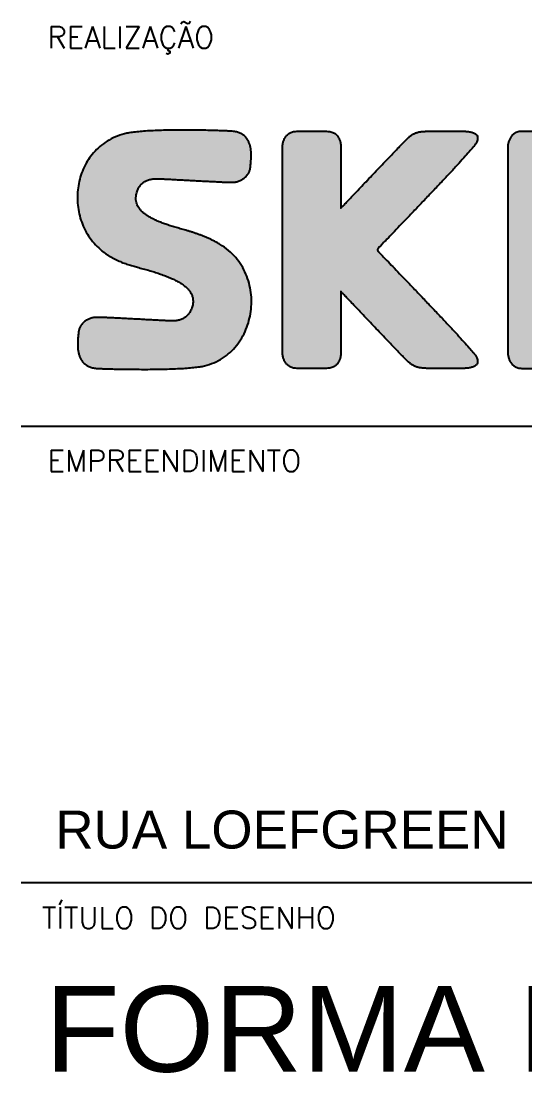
# Model space of a CAD drawing. Header units: millimetres. Extents: x -2404 to 6316, y -1750 to 2455.
# Drawn here: x 5415.5 to 5592.4, y -1397.4 to -1028.6 of the extents above; entities that cross this region are included whole.
import ezdxf

# ---------------------------------------------------------------- set-up
doc = ezdxf.new("R2010")
doc.units = ezdxf.units.MM
doc.header["$LTSCALE"] = 50
for name, color, linetype in [('CARIMBO', 7, 'Continuous'), ('CB', 7, 'Continuous'), ('logo', 10, 'Continuous')]:
    doc.layers.add(name, color=color, linetype=linetype)
doc.styles.add('AR-REF', font='arial.ttf')
doc.styles.add('STYLE3', font='romans.shx')
doc.styles.add('TITULO DESENHO', font='arial.ttf', dxfattribs={"width": 1.02})

# ---------------------------------------------------------------- blocks, each defined once
blk = doc.blocks.new('logo skr')
at = {"layer": 'logo'}
h = blk.add_hatch(color=7, dxfattribs=at)
edge = h.paths.add_edge_path()
edge.add_spline(control_points=[(1.762, 2.671), (1.778, 2.666), (1.811, 2.657), (1.861, 2.642), (1.913, 2.628), (1.967, 2.612), (2.022, 2.596), (2.079, 2.58), (2.137, 2.562), (2.197, 2.542), (2.257, 2.522), (2.318, 2.499), (2.38, 2.475), (2.443, 2.449), (2.505, 2.42), (2.568, 2.389), (2.631, 2.356), (2.732, 2.298), (2.862, 2.205), (3.004, 2.065), (3.118, 1.908), (3.206, 1.739), (3.268, 1.56), (3.304, 1.376), (3.316, 1.189), (3.303, 1.003), (3.267, 0.821), (3.207, 0.645), (3.124, 0.48), (3.019, 0.329), (2.892, 0.194), (2.743, 0.08), (2.573, -0.01), (2.42, -0.062), (2.286, -0.087), (2.172, -0.101), (2.041, -0.112), (1.894, -0.121), (1.737, -0.127), (1.571, -0.132), (1.402, -0.135), (1.231, -0.136), (1.064, -0.136), (0.903, -0.134), (0.753, -0.132), (0.616, -0.13), (0.496, -0.127), (0.397, -0.123), (0.322, -0.12), (0.253, -0.117), (0.186, -0.107), (0.115, -0.084), (0.056, -0.052), (0.008, -0.012), (-0.03, 0.035), (-0.058, 0.087), (-0.079, 0.143), (-0.094, 0.201), (-0.102, 0.259), (-0.106, 0.318), (-0.107, 0.375), (-0.105, 0.429), (-0.101, 0.479), (-0.097, 0.524), (-0.093, 0.562), (-0.09, 0.594), (-0.088, 0.622), (-0.081, 0.648), (-0.072, 0.674), (-0.059, 0.7), (-0.044, 0.725), (-0.026, 0.748), (-0.006, 0.771), (0.017, 0.792), (0.042, 0.812), (0.069, 0.83), (0.098, 0.846), (0.128, 0.859), (0.16, 0.87), (0.194, 0.878), (0.229, 0.884), (0.268, 0.886), (0.318, 0.885), (0.382, 0.883), (0.461, 0.88), (0.554, 0.876), (0.657, 0.871), (0.768, 0.866), (0.884, 0.86), (1.003, 0.853), (1.122, 0.847), (1.238, 0.84), (1.349, 0.834), (1.452, 0.829), (1.545, 0.824), (1.624, 0.82), (1.688, 0.817), (1.736, 0.815), (1.776, 0.815), (1.811, 0.817), (1.845, 0.822), (1.879, 0.829), (1.912, 0.838), (1.943, 0.85), (1.974, 0.865), (2.002, 0.882), (2.029, 0.902), (2.054, 0.926), (2.077, 0.952), (2.098, 0.982), (2.116, 1.015), (2.132, 1.051), (2.145, 1.09), (2.158, 1.141), (2.164, 1.201), (2.158, 1.267), (2.139, 1.329), (2.107, 1.387), (2.064, 1.441), (2.011, 1.491), (1.949, 1.538), (1.878, 1.583), (1.799, 1.624), (1.713, 1.664), (1.621, 1.701), (1.524, 1.736), (1.421, 1.77), (1.315, 1.802), (1.205, 1.833), (1.116, 1.857), (1.047, 1.876), (1, 1.889), (0.953, 1.902), (0.905, 1.917), (0.856, 1.933), (0.806, 1.951), (0.756, 1.97), (0.706, 1.991), (0.656, 2.014), (0.606, 2.04), (0.555, 2.067), (0.505, 2.098), (0.455, 2.131), (0.406, 2.167), (0.356, 2.206), (0.28, 2.273), (0.183, 2.375), (0.082, 2.519), (0.001, 2.674), (-0.059, 2.836), (-0.097, 3.004), (-0.115, 3.175), (-0.112, 3.346), (-0.09, 3.516), (-0.046, 3.681), (0.017, 3.839), (0.101, 3.987), (0.204, 4.124), (0.328, 4.246), (0.471, 4.351), (0.635, 4.436), (0.783, 4.488), (0.913, 4.514), (1.027, 4.529), (1.158, 4.541), (1.304, 4.551), (1.462, 4.557), (1.627, 4.562), (1.797, 4.564), (1.968, 4.565), (2.135, 4.565), (2.296, 4.563), (2.447, 4.56), (2.584, 4.557), (2.704, 4.553), (2.803, 4.55), (2.878, 4.546), (2.946, 4.543), (3.014, 4.533), (3.085, 4.51), (3.144, 4.478), (3.192, 4.437), (3.229, 4.39), (3.258, 4.338), (3.279, 4.283), (3.293, 4.225), (3.302, 4.166), (3.306, 4.108), (3.306, 4.051), (3.304, 3.997), (3.301, 3.947), (3.296, 3.902), (3.292, 3.864), (3.29, 3.832), (3.287, 3.804), (3.281, 3.777), (3.271, 3.751), (3.259, 3.726), (3.244, 3.701), (3.226, 3.677), (3.206, 3.655), (3.183, 3.633), (3.158, 3.614), (3.131, 3.596), (3.102, 3.58), (3.072, 3.567), (3.039, 3.556), (3.006, 3.547), (2.971, 3.542), (2.931, 3.54), (2.882, 3.541), (2.818, 3.543), (2.738, 3.546), (2.646, 3.55), (2.542, 3.555), (2.431, 3.56), (2.315, 3.566), (2.196, 3.573), (2.078, 3.579), (1.961, 3.585), (1.851, 3.591), (1.748, 3.597), (1.655, 3.602), (1.576, 3.606), (1.512, 3.608), (1.463, 3.611), (1.424, 3.611), (1.389, 3.608), (1.354, 3.604), (1.32, 3.597), (1.287, 3.588), (1.255, 3.576), (1.225, 3.561), (1.196, 3.544), (1.169, 3.524), (1.144, 3.5), (1.121, 3.474), (1.1, 3.444), (1.082, 3.411), (1.067, 3.375), (1.054, 3.335), (1.044, 3.291), (1.038, 3.243), (1.039, 3.193), (1.047, 3.145), (1.062, 3.099), (1.084, 3.056), (1.113, 3.014), (1.148, 2.973), (1.191, 2.935), (1.24, 2.898), (1.295, 2.862), (1.357, 2.828), (1.426, 2.794), (1.501, 2.762), (1.582, 2.731), (1.67, 2.7), (1.731, 2.681), (1.762, 2.671)], knot_values=[0, 0, 0, 0, 0.050006, 0.102092, 0.15617, 0.212119, 0.269862, 0.329262, 0.390241, 0.452684, 0.516548, 0.581716, 0.648157, 0.715799, 0.784639, 0.854638, 0.925811, 0.998171, 1.204417, 1.402246, 1.594745, 1.784152, 1.971989, 2.159064, 2.34571, 2.531871, 2.717398, 2.902063, 3.085899, 3.269284, 3.453168, 3.639231, 3.829987, 4.02878, 4.122668, 4.237838, 4.371055, 4.518926, 4.677952, 4.844664, 5.015514, 5.186959, 5.355432, 5.517389, 5.66927, 5.80751, 5.928526, 6.028775, 6.104675, 6.152669, 6.235568, 6.308569, 6.374507, 6.436097, 6.495513, 6.554341, 6.613384, 6.672844, 6.732354, 6.791261, 6.848595, 6.903254, 6.953967, 6.999416, 7.038212, 7.068978, 7.095451, 7.122455, 7.150099, 7.178434, 7.207485, 7.237239, 7.267667, 7.298756, 7.330458, 7.362733, 7.395575, 7.428967, 7.462946, 7.497545, 7.532844, 7.568931, 7.615531, 7.680437, 7.76106, 7.854771, 7.958967, 8.071005, 8.188273, 8.308127, 8.427979, 8.545167, 8.657086, 8.761093, 8.85459, 8.934924, 8.999494, 9.045656, 9.08153, 9.116888, 9.151745, 9.186109, 9.22005, 9.253637, 9.287025, 9.320371, 9.353933, 9.387974, 9.422803, 9.458785, 9.496269, 9.535646, 9.577296, 9.621598, 9.691087, 9.756307, 9.82012, 9.885119, 9.953245, 10.025879, 10.103769, 10.187244, 10.276295, 10.370742, 10.470205, 10.574237, 10.682268, 10.793717, 10.907939, 11.024301, 11.071739, 11.120268, 11.169821, 11.22038, 11.271881, 11.324341, 11.377731, 11.432089, 11.487394, 11.543736, 11.601155, 11.659758, 11.719609, 11.780879, 11.843673, 11.908202, 12.086857, 12.262238, 12.435676, 12.60806, 12.779843, 12.951248, 13.12226, 13.292838, 13.462913, 13.632644, 13.802393, 13.972934, 14.145494, 14.321846, 14.504319, 14.695748, 14.789576, 14.904605, 15.037696, 15.185458, 15.344461, 15.51118, 15.682082, 15.853603, 16.022219, 16.184323, 16.336371, 16.474757, 16.595938, 16.696296, 16.772271, 16.820278, 16.903202, 16.976211, 17.042166, 17.103729, 17.163167, 17.221984, 17.281033, 17.340472, 17.4, 17.458906, 17.516256, 17.5709, 17.62162, 17.66707, 17.705875, 17.736627, 17.76312, 17.790124, 17.817762, 17.84609, 17.875142, 17.904893, 17.935327, 17.966417, 17.998121, 18.030396, 18.063235, 18.096642, 18.130619, 18.165223, 18.200522, 18.236632, 18.283207, 18.348114, 18.428729, 18.522447, 18.626628, 18.738674, 18.855942, 18.975813, 19.095647, 19.212835, 19.324747, 19.42877, 19.522251, 19.602602, 19.667171, 19.71335, 19.74924, 19.784706, 19.819714, 19.854277, 19.888407, 19.922187, 19.955739, 19.989242, 20.022907, 20.057001, 20.091846, 20.127786, 20.165221, 20.20453, 20.246117, 20.290386, 20.34199, 20.391142, 20.438938, 20.486527, 20.535073, 20.585576, 20.638967, 20.695972, 20.757204, 20.823077, 20.893977, 20.970112, 21.051732, 21.138926, 21.231843, 21.330519, 21.330519, 21.330519, 21.330519], degree=3, periodic=0)
h = blk.add_hatch(color=7, dxfattribs=at)
edge = h.paths.add_edge_path()
edge.add_spline(control_points=[(11.137, 4.162), (11.137, 4.181), (11.137, 4.217), (11.136, 4.268), (11.133, 4.316), (11.127, 4.359), (11.119, 4.399), (11.108, 4.436), (11.093, 4.469), (11.073, 4.499), (11.048, 4.525), (11.017, 4.548), (10.981, 4.568), (10.938, 4.585), (10.888, 4.599), (10.831, 4.61), (10.766, 4.619), (10.693, 4.626), (10.617, 4.628), (10.54, 4.624), (10.466, 4.615), (10.395, 4.6), (10.326, 4.581), (10.26, 4.559), (10.198, 4.535), (10.139, 4.508), (10.084, 4.48), (10.032, 4.451), (9.985, 4.423), (9.942, 4.396), (9.903, 4.37), (9.869, 4.347), (9.84, 4.327), (9.814, 4.309), (9.789, 4.293), (9.763, 4.28), (9.737, 4.267), (9.711, 4.257), (9.684, 4.249), (9.658, 4.243), (9.632, 4.24), (9.607, 4.239), (9.583, 4.24), (9.56, 4.244), (9.539, 4.25), (9.519, 4.259), (9.502, 4.271), (9.487, 4.286), (9.475, 4.305), (9.465, 4.328), (9.456, 4.355), (9.445, 4.383), (9.433, 4.408), (9.421, 4.431), (9.408, 4.451), (9.395, 4.469), (9.38, 4.484), (9.364, 4.498), (9.347, 4.509), (9.329, 4.519), (9.309, 4.526), (9.287, 4.532), (9.264, 4.536), (9.239, 4.539), (9.212, 4.541), (9.181, 4.542), (9.147, 4.541), (9.112, 4.541), (9.078, 4.541), (9.045, 4.541), (9.014, 4.541), (8.983, 4.541), (8.952, 4.541), (8.922, 4.541), (8.89, 4.541), (8.859, 4.541), (8.826, 4.541), (8.791, 4.541), (8.756, 4.541), (8.718, 4.541), (8.677, 4.541), (8.636, 4.542), (8.595, 4.54), (8.556, 4.533), (8.522, 4.521), (8.492, 4.505), (8.465, 4.486), (8.442, 4.465), (8.422, 4.441), (8.405, 4.415), (8.391, 4.388), (8.379, 4.361), (8.37, 4.334), (8.363, 4.307), (8.358, 4.28), (8.354, 4.256), (8.352, 4.233), (8.351, 4.198), (8.352, 4.124), (8.352, 3.988), (8.352, 3.786), (8.352, 3.529), (8.352, 3.229), (8.352, 2.895), (8.352, 2.541), (8.352, 2.176), (8.352, 1.812), (8.352, 1.461), (8.352, 1.134), (8.352, 0.842), (8.352, 0.595), (8.352, 0.407), (8.352, 0.287), (8.352, 0.224), (8.352, 0.195), (8.354, 0.172), (8.358, 0.147), (8.363, 0.121), (8.37, 0.094), (8.379, 0.066), (8.39, 0.039), (8.404, 0.012), (8.421, -0.014), (8.44, -0.038), (8.463, -0.06), (8.49, -0.079), (8.52, -0.095), (8.554, -0.107), (8.592, -0.114), (8.634, -0.116), (8.676, -0.116), (8.717, -0.116), (8.757, -0.116), (8.795, -0.116), (8.833, -0.116), (8.869, -0.116), (8.904, -0.116), (8.939, -0.116), (8.973, -0.116), (9.007, -0.116), (9.042, -0.116), (9.076, -0.116), (9.111, -0.116), (9.146, -0.116), (9.183, -0.116), (9.223, -0.116), (9.265, -0.114), (9.306, -0.107), (9.343, -0.095), (9.374, -0.08), (9.402, -0.061), (9.425, -0.039), (9.444, -0.015), (9.46, 0.011), (9.473, 0.038), (9.483, 0.065), (9.491, 0.093), (9.496, 0.12), (9.5, 0.146), (9.502, 0.172), (9.503, 0.195), (9.504, 0.234), (9.503, 0.294), (9.503, 0.376), (9.503, 0.465), (9.503, 0.559), (9.503, 0.655), (9.503, 0.753), (9.503, 0.849), (9.503, 0.944), (9.503, 1.033), (9.503, 1.117), (9.503, 1.193), (9.503, 1.258), (9.503, 1.313), (9.503, 1.354), (9.503, 1.379), (9.503, 1.396), (9.503, 1.42), (9.503, 1.464), (9.503, 1.534), (9.503, 1.624), (9.503, 1.732), (9.503, 1.853), (9.503, 1.983), (9.503, 2.118), (9.503, 2.254), (9.503, 2.386), (9.503, 2.511), (9.503, 2.624), (9.503, 2.722), (9.503, 2.8), (9.503, 2.855), (9.503, 2.92), (9.508, 3.001), (9.533, 3.102), (9.574, 3.19), (9.627, 3.266), (9.693, 3.33), (9.768, 3.384), (9.852, 3.429), (9.942, 3.466), (10.037, 3.496), (10.135, 3.52), (10.236, 3.538), (10.337, 3.553), (10.437, 3.564), (10.534, 3.572), (10.627, 3.58), (10.712, 3.585), (10.788, 3.593), (10.853, 3.604), (10.91, 3.618), (10.958, 3.636), (10.999, 3.657), (11.034, 3.681), (11.062, 3.709), (11.084, 3.74), (11.101, 3.774), (11.114, 3.811), (11.123, 3.851), (11.129, 3.894), (11.132, 3.94), (11.134, 3.989), (11.134, 4.023), (11.134, 4.04)], knot_values=[0, 0, 0, 0, 0.027839, 0.053599, 0.077371, 0.099299, 0.119572, 0.138494, 0.15647, 0.174043, 0.191868, 0.210665, 0.231135, 0.253915, 0.279569, 0.308564, 0.341324, 0.378206, 0.417512, 0.455767, 0.493108, 0.52957, 0.56517, 0.599832, 0.63346, 0.665894, 0.69698, 0.726476, 0.75417, 0.779792, 0.803091, 0.823767, 0.841542, 0.85611, 0.870854, 0.885484, 0.899932, 0.914122, 0.927991, 0.941463, 0.954486, 0.967008, 0.979024, 0.990522, 1.001559, 1.012227, 1.022701, 1.033205, 1.044025, 1.055497, 1.071735, 1.086701, 1.100492, 1.113242, 1.125094, 1.136211, 1.146786, 1.157019, 1.167142, 1.177383, 1.187952, 1.199045, 1.210839, 1.223473, 1.237083, 1.251767, 1.270235, 1.287771, 1.304542, 1.320692, 1.336401, 1.351818, 1.367109, 1.382432, 1.397956, 1.41383, 1.43022, 1.447283, 1.465188, 1.484086, 1.504145, 1.525515, 1.546571, 1.565839, 1.583746, 1.600649, 1.616882, 1.632666, 1.648169, 1.663464, 1.678574, 1.693433, 1.707951, 1.72198, 1.735378, 1.747935, 1.75946, 1.769732, 1.800594, 1.870239, 1.973051, 2.103401, 2.255669, 2.424216, 2.603421, 2.787649, 2.971287, 3.148696, 3.314251, 3.462322, 3.587291, 3.683515, 3.745377, 3.767243, 3.777542, 3.7891, 3.801711, 3.815154, 3.829247, 3.843816, 3.858722, 3.873864, 3.889185, 3.904694, 3.920467, 3.936664, 3.953536, 3.971399, 3.990635, 4.011675, 4.033266, 4.053939, 4.073794, 4.092939, 4.111471, 4.129502, 4.147128, 4.164467, 4.181605, 4.198656, 4.215723, 4.232916, 4.250325, 4.268069, 4.286242, 4.304955, 4.328129, 4.348956, 4.367886, 4.385378, 4.401825, 4.417587, 4.432907, 4.447962, 4.462805, 4.477442, 4.491801, 4.505761, 4.519153, 4.531796, 4.543464, 4.553937, 4.591264, 4.632752, 4.677489, 4.724571, 4.773083, 4.822138, 4.870815, 4.918217, 4.96343, 5.005556, 5.043682, 5.07691, 5.104327, 5.125036, 5.138126, 5.142693, 5.150733, 5.1735, 5.208937, 5.255012, 5.309658, 5.370843, 5.436512, 5.50463, 5.573126, 5.639973, 5.703115, 5.760512, 5.810107, 5.849863, 5.877725, 5.89165, 5.947971, 5.998948, 6.046447, 6.0922, 6.137597, 6.18364, 6.230869, 6.279475, 6.329332, 6.380153, 6.431454, 6.482682, 6.53317, 6.582244, 6.629158, 6.673178, 6.710354, 6.743164, 6.77208, 6.797651, 6.820466, 6.841231, 6.86066, 6.879499, 6.898374, 6.917837, 6.938261, 6.959904, 6.982893, 7.007319, 7.033192, 7.033192, 7.033192, 7.033192], degree=3, periodic=0)
edge.add_line((11.134, 4.04), (11.134, 4.094))
edge.add_line((11.134, 4.094), (11.137, 4.162))
h = blk.add_hatch(color=7, dxfattribs=at)
edge = h.paths.add_edge_path()
edge.add_spline(control_points=[(5.812, 2.173), (5.812, 2.173), (5.811, 2.174), (5.811, 2.174), (5.81, 2.175), (5.809, 2.177), (5.807, 2.178), (5.806, 2.18), (5.804, 2.183), (5.802, 2.186), (5.8, 2.188), (5.798, 2.192), (5.797, 2.195), (5.795, 2.198), (5.794, 2.202), (5.793, 2.205), (5.793, 2.209), (5.792, 2.213), (5.793, 2.217), (5.793, 2.22), (5.794, 2.224), (5.795, 2.227), (5.796, 2.23), (5.798, 2.233), (5.799, 2.236), (5.801, 2.239), (5.803, 2.241), (5.804, 2.243), (5.806, 2.245), (5.808, 2.247), (5.809, 2.249), (5.81, 2.25), (5.811, 2.251), (5.817, 2.259), (5.845, 2.283), (5.897, 2.342), (5.985, 2.43), (6.097, 2.548), (6.232, 2.687), (6.382, 2.844), (6.545, 3.014), (6.714, 3.191), (6.884, 3.371), (7.052, 3.548), (7.211, 3.717), (7.356, 3.874), (7.483, 4.013), (7.588, 4.129), (7.664, 4.217), (7.715, 4.281), (7.744, 4.331), (7.759, 4.374), (7.763, 4.411), (7.756, 4.443), (7.741, 4.469), (7.719, 4.49), (7.692, 4.506), (7.663, 4.518), (7.631, 4.528), (7.598, 4.534), (7.567, 4.538), (7.538, 4.541), (7.513, 4.542), (7.494, 4.542), (7.481, 4.542), (7.473, 4.542), (7.464, 4.542), (7.449, 4.542), (7.423, 4.542), (7.39, 4.542), (7.349, 4.542), (7.302, 4.542), (7.251, 4.542), (7.195, 4.542), (7.138, 4.542), (7.079, 4.542), (7.019, 4.542), (6.961, 4.542), (6.905, 4.542), (6.852, 4.542), (6.803, 4.542), (6.759, 4.542), (6.72, 4.541), (6.684, 4.539), (6.651, 4.536), (6.62, 4.531), (6.592, 4.525), (6.566, 4.518), (6.541, 4.509), (6.518, 4.5), (6.497, 4.489), (6.476, 4.477), (6.457, 4.464), (6.438, 4.45), (6.419, 4.436), (6.401, 4.42), (6.383, 4.403), (6.36, 4.382), (6.326, 4.348), (6.274, 4.294), (6.203, 4.221), (6.116, 4.13), (6.017, 4.027), (5.909, 3.914), (5.796, 3.795), (5.681, 3.674), (5.566, 3.554), (5.456, 3.438), (5.355, 3.331), (5.264, 3.235), (5.189, 3.158), (5.127, 3.088), (5.097, 3.065), (5.069, 3.025), (5.072, 3.049), (5.07, 3.071), (5.071, 3.114), (5.071, 3.168), (5.071, 3.234), (5.071, 3.31), (5.071, 3.394), (5.071, 3.484), (5.071, 3.578), (5.071, 3.675), (5.071, 3.773), (5.071, 3.869), (5.071, 3.963), (5.071, 4.052), (5.071, 4.134), (5.071, 4.194), (5.071, 4.233), (5.07, 4.257), (5.067, 4.281), (5.064, 4.308), (5.058, 4.335), (5.051, 4.362), (5.041, 4.39), (5.028, 4.416), (5.012, 4.442), (4.993, 4.466), (4.969, 4.487), (4.942, 4.506), (4.91, 4.521), (4.874, 4.533), (4.832, 4.54), (4.791, 4.542), (4.751, 4.542), (4.714, 4.542), (4.679, 4.542), (4.644, 4.542), (4.609, 4.542), (4.575, 4.542), (4.541, 4.542), (4.506, 4.542), (4.472, 4.542), (4.436, 4.542), (4.4, 4.542), (4.363, 4.542), (4.325, 4.542), (4.285, 4.542), (4.244, 4.542), (4.201, 4.542), (4.16, 4.54), (4.122, 4.533), (4.088, 4.521), (4.058, 4.506), (4.031, 4.487), (4.008, 4.465), (3.988, 4.441), (3.972, 4.415), (3.958, 4.389), (3.946, 4.361), (3.937, 4.334), (3.93, 4.307), (3.925, 4.281), (3.922, 4.256), (3.92, 4.233), (3.92, 4.219), (3.92, 4.212)], knot_values=[0, 0, 0, 0, 0.00015, 0.000599, 0.001305, 0.002259, 0.003407, 0.00474, 0.006223, 0.007833, 0.009536, 0.01132, 0.013151, 0.015024, 0.016905, 0.018798, 0.020689, 0.022586, 0.024431, 0.026243, 0.02802, 0.029773, 0.031488, 0.033163, 0.034786, 0.03635, 0.037832, 0.039222, 0.040503, 0.041655, 0.042655, 0.043486, 0.044129, 0.044563, 0.058868, 0.099426, 0.162686, 0.245108, 0.343144, 0.45325, 0.571883, 0.695497, 0.820549, 0.943494, 1.060789, 1.168904, 1.264279, 1.343398, 1.402733, 1.438828, 1.466469, 1.488575, 1.506556, 1.522037, 1.536592, 1.551357, 1.566857, 1.583104, 1.599803, 1.616454, 1.632471, 1.647184, 1.65991, 1.669919, 1.676474, 1.678822, 1.681665, 1.689803, 1.702661, 1.719653, 1.74022, 1.763771, 1.789732, 1.817523, 1.846582, 1.876318, 1.906157, 1.935519, 1.963834, 1.990527, 2.015015, 2.036728, 2.056077, 2.073983, 2.090589, 2.106042, 2.120498, 2.134111, 2.147037, 2.159437, 2.171448, 2.183218, 2.194874, 2.206538, 2.218313, 2.230296, 2.242569, 2.255202, 2.277075, 2.315222, 2.367205, 2.430576, 2.502905, 2.581749, 2.664665, 2.74922, 2.832964, 2.913463, 2.988274, 3.054951, 3.11106, 3.154162, 3.18181, 3.191571, 3.196141, 3.209264, 3.230019, 3.257508, 3.290811, 3.329027, 3.371244, 3.416563, 3.464055, 3.512827, 3.561964, 3.610567, 3.657712, 3.702504, 3.744023, 3.781374, 3.79182, 3.803456, 3.81604, 3.82937, 3.843244, 3.857521, 3.872068, 3.886833, 3.901789, 3.917038, 3.932733, 3.949145, 3.9666, 3.985522, 4.00634, 4.029525, 4.04823, 4.066403, 4.084143, 4.10156, 4.118742, 4.135812, 4.152864, 4.170009, 4.187336, 4.204966, 4.222994, 4.241533, 4.260671, 4.280533, 4.301206, 4.322805, 4.343833, 4.363066, 4.38091, 4.397749, 4.413897, 4.429609, 4.445045, 4.460281, 4.475338, 4.490153, 4.50464, 4.518652, 4.532033, 4.544586, 4.556111, 4.566383, 4.566383, 4.566383, 4.566383], degree=3, periodic=0)
edge.add_line((3.92, 4.212), (3.92, 0.214))
edge.add_line((3.92, 0.214), (3.92, 0.194))
edge.add_spline(control_points=[(3.92, 0.194), (3.921, 0.186), (3.922, 0.17), (3.925, 0.145), (3.93, 0.119), (3.937, 0.092), (3.946, 0.065), (3.958, 0.037), (3.972, 0.011), (3.988, -0.015), (4.008, -0.039), (4.031, -0.06), (4.058, -0.079), (4.088, -0.095), (4.122, -0.107), (4.16, -0.114), (4.201, -0.116), (4.244, -0.116), (4.285, -0.116), (4.325, -0.116), (4.363, -0.116), (4.4, -0.116), (4.436, -0.116), (4.472, -0.116), (4.506, -0.116), (4.541, -0.116), (4.575, -0.116), (4.609, -0.116), (4.644, -0.116), (4.679, -0.116), (4.714, -0.116), (4.751, -0.116), (4.791, -0.116), (4.832, -0.114), (4.874, -0.107), (4.91, -0.095), (4.942, -0.08), (4.969, -0.061), (4.993, -0.039), (5.012, -0.016), (5.028, 0.01), (5.041, 0.036), (5.051, 0.064), (5.058, 0.091), (5.064, 0.118), (5.067, 0.145), (5.07, 0.17), (5.071, 0.193), (5.071, 0.232), (5.071, 0.292), (5.071, 0.374), (5.071, 0.463), (5.071, 0.557), (5.071, 0.654), (5.071, 0.751), (5.071, 0.848), (5.071, 0.943), (5.071, 1.033), (5.071, 1.116), (5.071, 1.192), (5.071, 1.258), (5.071, 1.312), (5.07, 1.355), (5.072, 1.377), (5.069, 1.401), (5.097, 1.361), (5.127, 1.339), (5.188, 1.269), (5.263, 1.192), (5.354, 1.096), (5.456, 0.989), (5.565, 0.874), (5.679, 0.754), (5.795, 0.633), (5.908, 0.514), (6.016, 0.402), (6.115, 0.298), (6.202, 0.208), (6.273, 0.134), (6.326, 0.08), (6.361, 0.045), (6.384, 0.023), (6.402, 0.007), (6.42, -0.009), (6.438, -0.024), (6.457, -0.038), (6.477, -0.051), (6.497, -0.063), (6.519, -0.073), (6.541, -0.083), (6.566, -0.092), (6.592, -0.099), (6.621, -0.105), (6.651, -0.11), (6.684, -0.113), (6.72, -0.115), (6.759, -0.116), (6.803, -0.116), (6.852, -0.116), (6.905, -0.116), (6.961, -0.116), (7.019, -0.116), (7.079, -0.116), (7.138, -0.116), (7.195, -0.116), (7.251, -0.116), (7.302, -0.116), (7.349, -0.116), (7.39, -0.116), (7.423, -0.116), (7.449, -0.116), (7.464, -0.116), (7.473, -0.116), (7.481, -0.116), (7.494, -0.116), (7.513, -0.116), (7.538, -0.114), (7.567, -0.112), (7.598, -0.108), (7.631, -0.101), (7.663, -0.092), (7.692, -0.079), (7.719, -0.063), (7.741, -0.042), (7.756, -0.016), (7.763, 0.016), (7.759, 0.053), (7.744, 0.096), (7.715, 0.145), (7.663, 0.209), (7.587, 0.297), (7.483, 0.413), (7.356, 0.552), (7.21, 0.708), (7.052, 0.878), (6.884, 1.055), (6.714, 1.234), (6.545, 1.411), (6.382, 1.581), (6.232, 1.738), (6.097, 1.877), (5.985, 1.994), (5.898, 2.083), (5.844, 2.14), (5.818, 2.166), (5.812, 2.173)], knot_values=[0, 0, 0, 0, 0.011522, 0.024079, 0.037452, 0.051472, 0.065951, 0.08077, 0.095816, 0.111058, 0.126489, 0.142203, 0.158347, 0.175189, 0.19303, 0.212264, 0.233292, 0.25489, 0.275563, 0.295425, 0.314563, 0.333103, 0.35113, 0.36876, 0.386087, 0.403233, 0.420284, 0.437355, 0.454536, 0.471953, 0.489693, 0.507866, 0.526571, 0.549756, 0.570574, 0.589495, 0.606951, 0.623357, 0.639054, 0.654303, 0.669266, 0.68402, 0.698568, 0.71284, 0.726718, 0.740041, 0.752629, 0.764257, 0.774715, 0.812053, 0.853573, 0.89836, 0.94551, 0.994104, 1.04325, 1.092022, 1.139526, 1.184833, 1.227057, 1.265274, 1.298585, 1.326069, 1.346829, 1.359951, 1.36453, 1.374257, 1.401807, 1.444766, 1.500693, 1.56718, 1.641783, 1.722087, 1.805654, 1.890082, 1.97292, 2.051757, 2.124152, 2.187697, 2.239956, 2.278504, 2.300914, 2.313567, 2.325847, 2.337832, 2.349597, 2.361259, 2.372901, 2.384655, 2.396645, 2.409024, 2.42193, 2.435525, 2.449959, 2.465399, 2.481986, 2.499884, 2.519229, 2.540942, 2.56543, 2.592123, 2.620438, 2.6498, 2.679639, 2.709375, 2.738434, 2.766226, 2.792186, 2.815737, 2.836304, 2.853296, 2.866155, 2.874292, 2.877135, 2.879483, 2.886038, 2.896047, 2.908776, 2.923492, 2.939517, 2.956177, 2.972889, 2.989144, 3.004656, 3.019421, 3.033966, 3.049408, 3.067327, 3.08934, 3.116881, 3.15296, 3.212279, 3.291368, 3.386708, 3.494768, 3.612013, 3.734896, 3.859894, 3.983441, 4.102012, 4.212063, 4.310051, 4.392423, 4.455652, 4.496185, 4.510491, 4.510491, 4.510491, 4.510491], degree=3, periodic=0)
at = {"layer": 'logo', "color": 7}
for p, q in [((3.92, 0.214), (3.92, 4.212)), ((3.92, 0.194), (3.92, 0.214))]:
    blk.add_line(p, q, dxfattribs=at)
for points in [[(1.762, 2.671), (1.81, 2.657), (1.86, 2.643), (1.912, 2.628), (1.966, 2.613), (2.022, 2.597), (2.079, 2.58), (2.137, 2.562), (2.196, 2.542), (2.257, 2.521), (2.318, 2.499), (2.38, 2.475), (2.442, 2.448), (2.505, 2.42), (2.567, 2.389), (2.63, 2.356), (2.693, 2.319), (2.861, 2.199), (3.001, 2.06), (3.115, 1.904), (3.202, 1.736), (3.264, 1.559), (3.3, 1.375), (3.312, 1.189), (3.299, 1.003), (3.263, 0.822), (3.203, 0.647), (3.121, 0.482), (3.016, 0.332), (2.89, 0.198), (2.742, 0.085), (2.574, -0.005), (2.385, -0.067), (2.293, -0.085), (2.178, -0.099), (2.046, -0.111), (1.898, -0.12), (1.739, -0.127), (1.573, -0.132), (1.402, -0.134), (1.23, -0.136), (1.062, -0.135), (0.9, -0.134), (0.748, -0.132), (0.61, -0.129), (0.489, -0.126), (0.389, -0.123), (0.313, -0.12), (0.265, -0.117), (0.183, -0.104), (0.114, -0.081), (0.056, -0.049), (0.009, -0.01), (-0.028, 0.037), (-0.057, 0.088), (-0.078, 0.143), (-0.093, 0.201), (-0.101, 0.26), (-0.106, 0.318), (-0.106, 0.376), (-0.104, 0.43), (-0.101, 0.481), (-0.096, 0.526), (-0.093, 0.565), (-0.09, 0.595), (-0.087, 0.622), (-0.081, 0.648), (-0.071, 0.674), (-0.059, 0.699), (-0.044, 0.724), (-0.026, 0.748), (-0.006, 0.771), (0.017, 0.792), (0.042, 0.812), (0.069, 0.829), (0.098, 0.845), (0.128, 0.859), (0.16, 0.87), (0.194, 0.878), (0.229, 0.883), (0.265, 0.885), (0.311, 0.885), (0.376, 0.883), (0.457, 0.88), (0.551, 0.876), (0.655, 0.871), (0.766, 0.866), (0.884, 0.86), (1.003, 0.853), (1.123, 0.847), (1.24, 0.84), (1.352, 0.834), (1.456, 0.829), (1.549, 0.824), (1.629, 0.82), (1.694, 0.817), (1.74, 0.815), (1.776, 0.815), (1.811, 0.818), (1.846, 0.822), (1.879, 0.829), (1.912, 0.839), (1.943, 0.851), (1.973, 0.865), (2.002, 0.883), (2.029, 0.903), (2.053, 0.926), (2.076, 0.952), (2.097, 0.982), (2.115, 1.014), (2.131, 1.05), (2.144, 1.09), (2.155, 1.133), (2.162, 1.202), (2.156, 1.267), (2.137, 1.328), (2.106, 1.385), (2.064, 1.439), (2.011, 1.489), (1.95, 1.536), (1.879, 1.581), (1.8, 1.623), (1.715, 1.662), (1.623, 1.7), (1.525, 1.735), (1.422, 1.769), (1.316, 1.802), (1.206, 1.833), (1.093, 1.863), (1.048, 1.876), (1.001, 1.889), (0.953, 1.902), (0.905, 1.917), (0.856, 1.934), (0.807, 1.951), (0.757, 1.97), (0.707, 1.992), (0.656, 2.015), (0.606, 2.04), (0.556, 2.068), (0.506, 2.098), (0.456, 2.131), (0.406, 2.167), (0.357, 2.206), (0.309, 2.249), (0.186, 2.379), (0.085, 2.522), (0.004, 2.675), (-0.055, 2.837), (-0.094, 3.005), (-0.112, 3.175), (-0.109, 3.346), (-0.086, 3.515), (-0.043, 3.68), (0.02, 3.837), (0.104, 3.985), (0.207, 4.121), (0.33, 4.242), (0.472, 4.346), (0.634, 4.431), (0.815, 4.493), (0.907, 4.512), (1.021, 4.528), (1.153, 4.54), (1.301, 4.55), (1.459, 4.557), (1.626, 4.562), (1.797, 4.564), (1.969, 4.565), (2.137, 4.564), (2.299, 4.563), (2.451, 4.56), (2.59, 4.557), (2.711, 4.553), (2.811, 4.549), (2.887, 4.546), (2.935, 4.543), (3.017, 4.53), (3.086, 4.507), (3.144, 4.475), (3.191, 4.435), (3.228, 4.389), (3.257, 4.338), (3.278, 4.283), (3.292, 4.225), (3.301, 4.166), (3.305, 4.107), (3.306, 4.05), (3.304, 3.996), (3.3, 3.945), (3.296, 3.9), (3.292, 3.861), (3.29, 3.83), (3.287, 3.804), (3.28, 3.778), (3.271, 3.752), (3.259, 3.726), (3.243, 3.702), (3.226, 3.678), (3.205, 3.655), (3.183, 3.634), (3.158, 3.614), (3.131, 3.596), (3.102, 3.581), (3.072, 3.567), (3.039, 3.556), (3.006, 3.548), (2.971, 3.543), (2.935, 3.54), (2.888, 3.541), (2.823, 3.542), (2.743, 3.545), (2.649, 3.55), (2.545, 3.555), (2.433, 3.56), (2.316, 3.566), (2.196, 3.573), (2.077, 3.579), (1.96, 3.585), (1.848, 3.591), (1.744, 3.597), (1.651, 3.602), (1.57, 3.606), (1.506, 3.609), (1.46, 3.61), (1.424, 3.61), (1.389, 3.608), (1.354, 3.604), (1.32, 3.597), (1.287, 3.587), (1.256, 3.575), (1.225, 3.561), (1.197, 3.544), (1.17, 3.523), (1.145, 3.5), (1.122, 3.474), (1.101, 3.444), (1.083, 3.412), (1.067, 3.376), (1.055, 3.336), (1.045, 3.293), (1.039, 3.242), (1.04, 3.193), (1.048, 3.145), (1.063, 3.1), (1.084, 3.057), (1.113, 3.015), (1.148, 2.975), (1.19, 2.936), (1.239, 2.899), (1.294, 2.864), (1.356, 2.829), (1.424, 2.796), (1.499, 2.763), (1.581, 2.732), (1.668, 2.701), (1.762, 2.671)], [(11.137, 4.162), (11.137, 4.218), (11.135, 4.27), (11.132, 4.317), (11.127, 4.36), (11.118, 4.4), (11.107, 4.436), (11.092, 4.469), (11.072, 4.498), (11.047, 4.524), (11.018, 4.547), (10.982, 4.566), (10.939, 4.583), (10.89, 4.597), (10.833, 4.609), (10.768, 4.618), (10.695, 4.625), (10.616, 4.627), (10.54, 4.623), (10.466, 4.614), (10.394, 4.599), (10.326, 4.581), (10.26, 4.559), (10.197, 4.534), (10.138, 4.507), (10.083, 4.479), (10.031, 4.45), (9.984, 4.422), (9.94, 4.395), (9.901, 4.369), (9.867, 4.346), (9.838, 4.326), (9.814, 4.31), (9.789, 4.294), (9.763, 4.28), (9.737, 4.268), (9.71, 4.258), (9.684, 4.25), (9.657, 4.244), (9.632, 4.24), (9.607, 4.239), (9.583, 4.24), (9.56, 4.244), (9.539, 4.251), (9.52, 4.26), (9.502, 4.272), (9.488, 4.287), (9.475, 4.305), (9.466, 4.325), (9.455, 4.356), (9.444, 4.384), (9.432, 4.409), (9.42, 4.431), (9.408, 4.451), (9.394, 4.469), (9.38, 4.484), (9.364, 4.498), (9.347, 4.509), (9.329, 4.518), (9.309, 4.526), (9.288, 4.532), (9.265, 4.536), (9.24, 4.539), (9.212, 4.541), (9.183, 4.541), (9.146, 4.541), (9.111, 4.541), (9.077, 4.541), (9.045, 4.541), (9.014, 4.541), (8.983, 4.541), (8.952, 4.541), (8.922, 4.541), (8.891, 4.541), (8.859, 4.541), (8.826, 4.541), (8.792, 4.541), (8.756, 4.541), (8.718, 4.541), (8.678, 4.541), (8.636, 4.541), (8.594, 4.539), (8.556, 4.531), (8.522, 4.52), (8.492, 4.504), (8.465, 4.485), (8.442, 4.464), (8.422, 4.44), (8.405, 4.415), (8.391, 4.388), (8.379, 4.361), (8.37, 4.333), (8.363, 4.306), (8.358, 4.28), (8.354, 4.255), (8.352, 4.232), (8.352, 4.211), (8.352, 4.15), (8.352, 4.01), (8.352, 3.805), (8.352, 3.544), (8.352, 3.24), (8.352, 2.902), (8.352, 2.544), (8.352, 2.176), (8.352, 1.808), (8.352, 1.454), (8.352, 1.122), (8.352, 0.826), (8.352, 0.576), (8.352, 0.384), (8.352, 0.26), (8.352, 0.216), (8.353, 0.196), (8.355, 0.173), (8.358, 0.148), (8.363, 0.121), (8.37, 0.094), (8.379, 0.066), (8.39, 0.039), (8.404, 0.012), (8.421, -0.014), (8.441, -0.038), (8.464, -0.059), (8.49, -0.078), (8.52, -0.094), (8.554, -0.106), (8.591, -0.113), (8.633, -0.116), (8.677, -0.116), (8.718, -0.116), (8.758, -0.116), (8.796, -0.116), (8.833, -0.116), (8.869, -0.116), (8.904, -0.116), (8.939, -0.116), (8.973, -0.116), (9.007, -0.116), (9.041, -0.116), (9.076, -0.116), (9.111, -0.116), (9.146, -0.116), (9.182, -0.116), (9.22, -0.116), (9.266, -0.113), (9.307, -0.106), (9.343, -0.094), (9.375, -0.079), (9.402, -0.06), (9.425, -0.038), (9.444, -0.014), (9.46, 0.011), (9.473, 0.038), (9.483, 0.065), (9.49, 0.093), (9.496, 0.12), (9.5, 0.147), (9.502, 0.172), (9.503, 0.195), (9.503, 0.216), (9.503, 0.291), (9.503, 0.374), (9.503, 0.464), (9.503, 0.558), (9.503, 0.655), (9.503, 0.753), (9.503, 0.85), (9.503, 0.945), (9.503, 1.035), (9.503, 1.12), (9.503, 1.196), (9.503, 1.262), (9.503, 1.317), (9.503, 1.359), (9.503, 1.385), (9.503, 1.394), (9.503, 1.41), (9.503, 1.456), (9.503, 1.526), (9.503, 1.619), (9.503, 1.728), (9.503, 1.85), (9.503, 1.982), (9.503, 2.118), (9.503, 2.255), (9.503, 2.388), (9.503, 2.515), (9.503, 2.63), (9.503, 2.729), (9.503, 2.808), (9.503, 2.864), (9.503, 2.892), (9.512, 3.004), (9.537, 3.103), (9.577, 3.189), (9.63, 3.264), (9.694, 3.328), (9.769, 3.382), (9.852, 3.427), (9.941, 3.465), (10.036, 3.495), (10.135, 3.519), (10.236, 3.538), (10.337, 3.552), (10.438, 3.564), (10.535, 3.572), (10.629, 3.58), (10.717, 3.586), (10.791, 3.594), (10.855, 3.605), (10.911, 3.619), (10.959, 3.637), (11, 3.658), (11.034, 3.682), (11.061, 3.71), (11.083, 3.74), (11.1, 3.774), (11.113, 3.811), (11.122, 3.851), (11.128, 3.893), (11.132, 3.939), (11.134, 3.988), (11.134, 4.04)], [(3.92, 4.212), (3.92, 4.232), (3.922, 4.255), (3.926, 4.28), (3.931, 4.306), (3.938, 4.334), (3.947, 4.361), (3.958, 4.388), (3.972, 4.415), (3.989, 4.441), (4.008, 4.464), (4.031, 4.486), (4.058, 4.505), (4.088, 4.52), (4.121, 4.532), (4.159, 4.539), (4.201, 4.542), (4.244, 4.542), (4.286, 4.542), (4.325, 4.542), (4.364, 4.542), (4.401, 4.542), (4.437, 4.542), (4.472, 4.542), (4.507, 4.542), (4.541, 4.542), (4.575, 4.542), (4.609, 4.542), (4.643, 4.542), (4.678, 4.542), (4.714, 4.542), (4.75, 4.542), (4.788, 4.542), (4.834, 4.539), (4.875, 4.532), (4.911, 4.52), (4.942, 4.505), (4.969, 4.486), (4.992, 4.465), (5.011, 4.441), (5.027, 4.416), (5.04, 4.389), (5.05, 4.362), (5.058, 4.335), (5.064, 4.307), (5.067, 4.281), (5.07, 4.256), (5.071, 4.233), (5.071, 4.212), (5.071, 4.137), (5.071, 4.054), (5.071, 3.964), (5.071, 3.87), (5.071, 3.773), (5.071, 3.675), (5.071, 3.577), (5.071, 3.482), (5.071, 3.391), (5.071, 3.307), (5.071, 3.231), (5.071, 3.164), (5.071, 3.109), (5.071, 3.068), (5.071, 3.041), (5.071, 3.032), (5.084, 3.046), (5.122, 3.086), (5.182, 3.149), (5.259, 3.23), (5.351, 3.327), (5.454, 3.436), (5.565, 3.552), (5.68, 3.674), (5.797, 3.796), (5.911, 3.916), (6.02, 4.03), (6.12, 4.135), (6.208, 4.226), (6.28, 4.301), (6.334, 4.355), (6.365, 4.386), (6.383, 4.403), (6.401, 4.42), (6.419, 4.436), (6.438, 4.45), (6.457, 4.464), (6.476, 4.477), (6.497, 4.489), (6.518, 4.499), (6.541, 4.509), (6.565, 4.517), (6.592, 4.525), (6.62, 4.531), (6.65, 4.536), (6.683, 4.539), (6.719, 4.541), (6.758, 4.542), (6.801, 4.542), (6.85, 4.542), (6.904, 4.542), (6.96, 4.542), (7.019, 4.542), (7.079, 4.542), (7.138, 4.542), (7.196, 4.542), (7.252, 4.542), (7.304, 4.542), (7.351, 4.542), (7.392, 4.542), (7.426, 4.542), (7.452, 4.542), (7.468, 4.542), (7.474, 4.542), (7.478, 4.542), (7.491, 4.542), (7.512, 4.542), (7.537, 4.541), (7.566, 4.538), (7.598, 4.534), (7.631, 4.527), (7.663, 4.518), (7.693, 4.505), (7.719, 4.489), (7.74, 4.468), (7.755, 4.443), (7.761, 4.413), (7.758, 4.377), (7.744, 4.335), (7.717, 4.287), (7.673, 4.229), (7.596, 4.139), (7.491, 4.021), (7.362, 3.88), (7.215, 3.722), (7.054, 3.551), (6.885, 3.372), (6.713, 3.191), (6.542, 3.012), (6.378, 2.84), (6.226, 2.681), (6.09, 2.54), (5.976, 2.421), (5.888, 2.33), (5.831, 2.272), (5.811, 2.252), (5.811, 2.251), (5.81, 2.25), (5.809, 2.249), (5.808, 2.247), (5.806, 2.245), (5.805, 2.243), (5.803, 2.241), (5.801, 2.239), (5.8, 2.236), (5.798, 2.233), (5.796, 2.23), (5.795, 2.227), (5.794, 2.224), (5.793, 2.22), (5.793, 2.217), (5.792, 2.213), (5.793, 2.209), (5.793, 2.205), (5.794, 2.202), (5.795, 2.198), (5.797, 2.195), (5.799, 2.192), (5.8, 2.188), (5.802, 2.185), (5.804, 2.183), (5.806, 2.18), (5.807, 2.178), (5.809, 2.177), (5.81, 2.175), (5.811, 2.174), (5.811, 2.173), (5.812, 2.173)], [(5.812, 2.173), (5.832, 2.153), (5.888, 2.094), (5.976, 2.003), (6.09, 1.885), (6.226, 1.744), (6.379, 1.585), (6.542, 1.414), (6.713, 1.235), (6.885, 1.053), (7.054, 0.875), (7.214, 0.704), (7.362, 0.546), (7.49, 0.405), (7.596, 0.287), (7.673, 0.197), (7.717, 0.14), (7.744, 0.092), (7.758, 0.05), (7.761, 0.014), (7.755, -0.016), (7.74, -0.041), (7.719, -0.062), (7.693, -0.078), (7.663, -0.091), (7.631, -0.1), (7.598, -0.107), (7.566, -0.112), (7.537, -0.114), (7.512, -0.116), (7.491, -0.116), (7.478, -0.116), (7.474, -0.116), (7.468, -0.116), (7.452, -0.116), (7.426, -0.116), (7.392, -0.116), (7.351, -0.116), (7.304, -0.116), (7.252, -0.116), (7.196, -0.116), (7.138, -0.116), (7.079, -0.116), (7.019, -0.116), (6.96, -0.116), (6.904, -0.116), (6.85, -0.116), (6.801, -0.116), (6.758, -0.116), (6.719, -0.115), (6.683, -0.113), (6.65, -0.109), (6.62, -0.105), (6.592, -0.098), (6.566, -0.091), (6.541, -0.083), (6.518, -0.073), (6.497, -0.062), (6.477, -0.05), (6.457, -0.038), (6.438, -0.024), (6.42, -0.009), (6.402, 0.007), (6.384, 0.023), (6.365, 0.041), (6.334, 0.072), (6.28, 0.127), (6.207, 0.202), (6.119, 0.294), (6.019, 0.399), (5.91, 0.513), (5.795, 0.632), (5.679, 0.755), (5.564, 0.876), (5.453, 0.992), (5.35, 1.1), (5.259, 1.197), (5.182, 1.278), (5.122, 1.34), (5.084, 1.38), (5.071, 1.394), (5.071, 1.385), (5.071, 1.359), (5.071, 1.317), (5.071, 1.262), (5.071, 1.195), (5.071, 1.119), (5.071, 1.035), (5.071, 0.944), (5.071, 0.849), (5.071, 0.751), (5.071, 0.653), (5.071, 0.556), (5.071, 0.462), (5.071, 0.372), (5.071, 0.289), (5.071, 0.214), (5.071, 0.193), (5.07, 0.17), (5.067, 0.145), (5.064, 0.119), (5.058, 0.092), (5.05, 0.064), (5.04, 0.037), (5.027, 0.01), (5.011, -0.015), (4.992, -0.039), (4.969, -0.06), (4.942, -0.079), (4.911, -0.094), (4.875, -0.106), (4.834, -0.113), (4.788, -0.116), (4.75, -0.116), (4.714, -0.116), (4.678, -0.116), (4.643, -0.116), (4.609, -0.116), (4.575, -0.116), (4.541, -0.116), (4.507, -0.116), (4.472, -0.116), (4.437, -0.116), (4.401, -0.116), (4.364, -0.116), (4.325, -0.116), (4.286, -0.116), (4.244, -0.116), (4.201, -0.116), (4.159, -0.113), (4.121, -0.106), (4.088, -0.094), (4.058, -0.078), (4.031, -0.06), (4.008, -0.038), (3.989, -0.014), (3.972, 0.011), (3.958, 0.038), (3.947, 0.065), (3.938, 0.093), (3.931, 0.12), (3.926, 0.146), (3.922, 0.171), (3.92, 0.194)]]:
    blk.add_spline(points, degree=3, dxfattribs=at)
blk = doc.blocks.new('A$C56595B75')
at = {"layer": 'logo', "xscale": 2, "yscale": 2, "zscale": 2}
blk.add_blockref('logo skr', (40.251, 24.012), dxfattribs=at)

msp = doc.modelspace()

# ---------------------------------------------------------------- linework, layer by layer
at = {"layer": 'CARIMBO', "color": 6}
for p, q in [((6265.518, -1170.738), (5415.518, -1170.738)), ((6053.131, -1330.738), (5415.518, -1330.738))]:
    msp.add_line(p, q, dxfattribs=at)

# ---------------------------------------------------------------- block references
at = {"layer": 'CB', "xscale": 8.919655194696036, "yscale": 8.919655194696036, "zscale": 8.919655194696036}
msp.add_blockref('A$C56595B75', (5078.291, -1362.488), dxfattribs=at)

# ---------------------------------------------------------------- texts
at = {"layer": 'CARIMBO', "color": 2, "style": 'STYLE3'}
for s, p in [('REALIZAÇÃO', (5424.821, -1038.1)), ('EMPREENDIMENTO', (5424.862, -1186.528)), ('TÍTULO DO DESENHO', (5422.82, -1346.713))]:
    msp.add_text(s, height=7.5, dxfattribs=at).set_placement(p)
at = {"layer": 'CARIMBO', "color": 3, "style": 'AR-REF'}
msp.add_text('RUA LOEFGREEN', height=13.31, dxfattribs=at).set_placement((5427.55, -1318.704))
at = {"layer": 'CARIMBO', "color": 5, "style": 'TITULO DESENHO', "width": 1.02}
msp.add_text('FORMA DA COBERTURA', height=30, dxfattribs=at).set_placement((5423.993, -1396.951))

doc.saveas('drawing.dxf')
